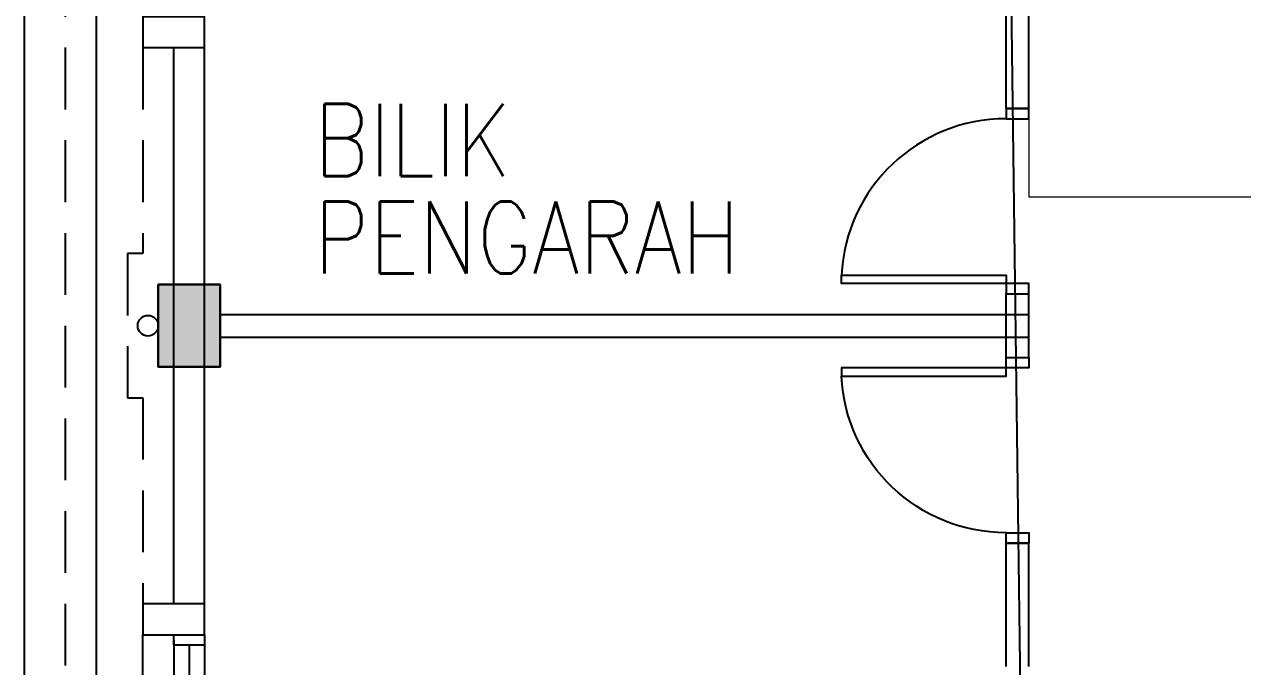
# Model space of a CAD drawing. Header units: inches. Extents: x -86408137 to 595769, y 1041006 to 3160331.
# Drawn here: x 393498 to 399411, y 1088414 to 1091532 of the extents above; entities that cross this region are included whole.
import ezdxf
from ezdxf.enums import TextEntityAlignment as Align

# ---------------------------------------------------------------- set-up
doc = ezdxf.new("R2010")
doc.units = ezdxf.units.IN
doc.header["$MEASUREMENT"] = 0
doc.linetypes.add('HIDDEN', pattern=[0.375, 0.25, -0.125])
for name, color, linetype, lineweight in [('1', 8, 'Continuous', 9), ('COLUMN', 8, 'Continuous', 30), ('t3', 8, 'Continuous', 25)]:
    doc.layers.add(name, color=color, linetype=linetype, lineweight=lineweight)
for name, color, linetype in [('DOOR', 2, 'Continuous'), ('DOWNPIPE', 8, 'Continuous'), ('LW', 2, 'Continuous'), ('partition', 8, 'Continuous'), ('ventilation', 4, 'Continuous'), ('WALL', 1, 'Continuous'), ('WIN', 9, 'Continuous')]:
    doc.layers.add(name, color=color, linetype=linetype)
doc.styles.add('LAILA', font='romans.shx', dxfattribs={"width": 0.85, "height": 350})

# ---------------------------------------------------------------- blocks, each defined once
blk = doc.blocks.new('dr16')
at = {"layer": 'DOOR', "color": 1}
blk.add_line((-2409712.2, -909070.8), (-2409602.2, -909070.8), dxfattribs=at)
for points in [[(-2409712.2, -909070.8), (-2409602.2, -909070.8), (-2409602.2, -909020.8), (-2409712.2, -909020.8)], [(-2410511.2, -909830.8), (-2409712.2, -909830.8), (-2409712.2, -909870.8), (-2410511.2, -909870.8)], [(-2409712.2, -909920.8), (-2409602.2, -909920.8), (-2409602.2, -909870.8), (-2409712.2, -909870.8)]]:
    blk.add_lwpolyline(points, close=True, dxfattribs=at)
at = {"layer": 'DOOR', "color": 9}
blk.add_arc((-2409712.2, -909870.8), 800, 90, 177.13402, dxfattribs=at)
blk = doc.blocks.new('WIN')
at = {"layer": 'WIN', "color": 1}
for p, q in [((-2479668.1, -915154.6), (-2476718.1, -915154.6)), ((-2479643.1, -915229.6), (-2479243.1, -915229.6)), ((-2479193.1, -915229.6), (-2478218.1, -915229.6)), ((-2478168.1, -915229.6), (-2477193.1, -915229.6)), ((-2477143.1, -915229.6), (-2476743.1, -915229.6)), ((-2479668.1, -915304.6), (-2476718.1, -915304.6))]:
    blk.add_line(p, q, dxfattribs=at)
for points in [[(-2479693.1, -915304.6), (-2479643.1, -915304.6), (-2479643.1, -915154.6), (-2479693.1, -915154.6)], [(-2479243.1, -915304.6), (-2479193.1, -915304.6), (-2479193.1, -915154.6), (-2479243.1, -915154.6)], [(-2478218.1, -915304.6), (-2478168.1, -915304.6), (-2478168.1, -915154.6), (-2478218.1, -915154.6)], [(-2477193.1, -915304.6), (-2477143.1, -915304.6), (-2477143.1, -915154.6), (-2477193.1, -915154.6)], [(-2476743.1, -915304.6), (-2476693.1, -915304.6), (-2476693.1, -915154.6), (-2476743.1, -915154.6)]]:
    blk.add_lwpolyline(points, close=True, dxfattribs=at)

msp = doc.modelspace()

# ---------------------------------------------------------------- linework, layer by layer
at = {"layer": '1'}
msp.add_lwpolyline([(400372.7, 1090694.1), (400372.7, 1093194.1), (398372.7, 1093194.1), (398372.7, 1090694.1)], close=True, dxfattribs=at)
at = {"layer": 'COLUMN'}
msp.add_lwpolyline([(394147.7, 1090269.1), (394447.7, 1090269.1), (394447.7, 1089869.1), (394147.7, 1089869.1)], close=True, dxfattribs=at)
msp.add_solid([(394147.7, 1090269.1), (394447.7, 1090269.1), (394147.7, 1089869.1), (394447.7, 1089869.1)], dxfattribs=at)
at = {"layer": 'DOWNPIPE'}
msp.add_circle((394097.7, 1090069.1), 50, dxfattribs=at)
at = {"layer": 'LW'}
for p, q in [((393497.7, 1083269.1), (393497.7, 1096869.1)), ((393847.7, 1083619.1), (393847.7, 1096519.1))]:
    msp.add_line(p, q, dxfattribs=at)
at = {"layer": 'LW', "linetype": 'HIDDEN', "ltscale": 1200}
for p, q in [((393697.7, 1083469.1), (393697.7, 1096669.1)), ((394072.7, 1085569.1), (394072.7, 1088569.1))]:
    msp.add_line(p, q, dxfattribs=at)
msp.add_lwpolyline([(394072.7, 1091419.1), (394072.7, 1090419.1), (393997.7, 1090419.1), (393997.7, 1089719.1), (394072.7, 1089719.1), (394072.7, 1088719.1)], dxfattribs=at)
at = {"layer": 'partition'}
for p, q in [((398262.7, 1091124.1), (398262.7, 1091634.1)), ((398372.7, 1091124.1), (398372.7, 1091634.1)), ((398262.7, 1091124.1), (398372.7, 1091124.1)), ((398262.7, 1090224.1), (398372.7, 1090224.1)), ((398262.7, 1089914.1), (398262.7, 1090224.1)), ((398372.7, 1089914.1), (398372.7, 1090224.1)), ((394447.7, 1090124.1), (398372.7, 1090124.1)), ((394447.7, 1090014.1), (398372.7, 1090014.1)), ((398262.7, 1089914.1), (398372.7, 1089914.1)), ((398262.7, 1089014.1), (398372.7, 1089014.1)), ((398262.7, 1088414.1), (398262.7, 1089014.1)), ((398372.7, 1088414.1), (398372.7, 1089014.1))]:
    msp.add_line(p, q, dxfattribs=at)
at = {"layer": 'ventilation'}
msp.add_lwpolyline([(397117.7, 1074477.4), (397117.7, 1074644.1), (400222.7, 1074644.1), (400222.7, 1077644.1), (400297.7, 1085209.1), (398372.7, 1085209.1), (398262.7, 1093624.1), (402352.7, 1093514.1), (402352.7, 1095301.2)], dxfattribs=at)
at = {"layer": 'WALL'}
for p, q in [((394372.7, 1088569.1), (394372.7, 1091569.1)), ((394222.7, 1088719.1), (394222.7, 1091419.1))]:
    msp.add_line(p, q, dxfattribs=at)
for points in [[(394372.7, 1091419.1), (394372.7, 1091569.1), (394072.7, 1091569.1), (394072.7, 1091419.1)], [(394372.7, 1088569.1), (394372.7, 1088719.1), (394072.7, 1088719.1), (394072.7, 1088569.1)]]:
    msp.add_lwpolyline(points, close=True, dxfattribs=at)

# ---------------------------------------------------------------- block references
at = {"layer": 'DOOR'}
msp.add_blockref('dr16', (2807974.8, 2000144.8), dxfattribs=at)
at = {"layer": 'DOOR', "xscale": -1, "rotation": 180}
msp.add_blockref('dr16', (2807974.8, 179993.3), dxfattribs=at)
at = {"layer": 'WIN', "xscale": -1, "rotation": 90}
msp.add_blockref('WIN', (-520931.9, -1391124), dxfattribs=at)

# ---------------------------------------------------------------- texts
at = {"layer": 't3', "style": 'LAILA', "width": 0.85}
for s, p in [('BILIK', (394903.7, 1091145.4)), ('PENGARAH', (394903.7, 1090671.8))]:
    msp.add_text(s, height=350, dxfattribs=at).set_placement(p, align=Align.TOP_LEFT)

doc.saveas('drawing.dxf')
